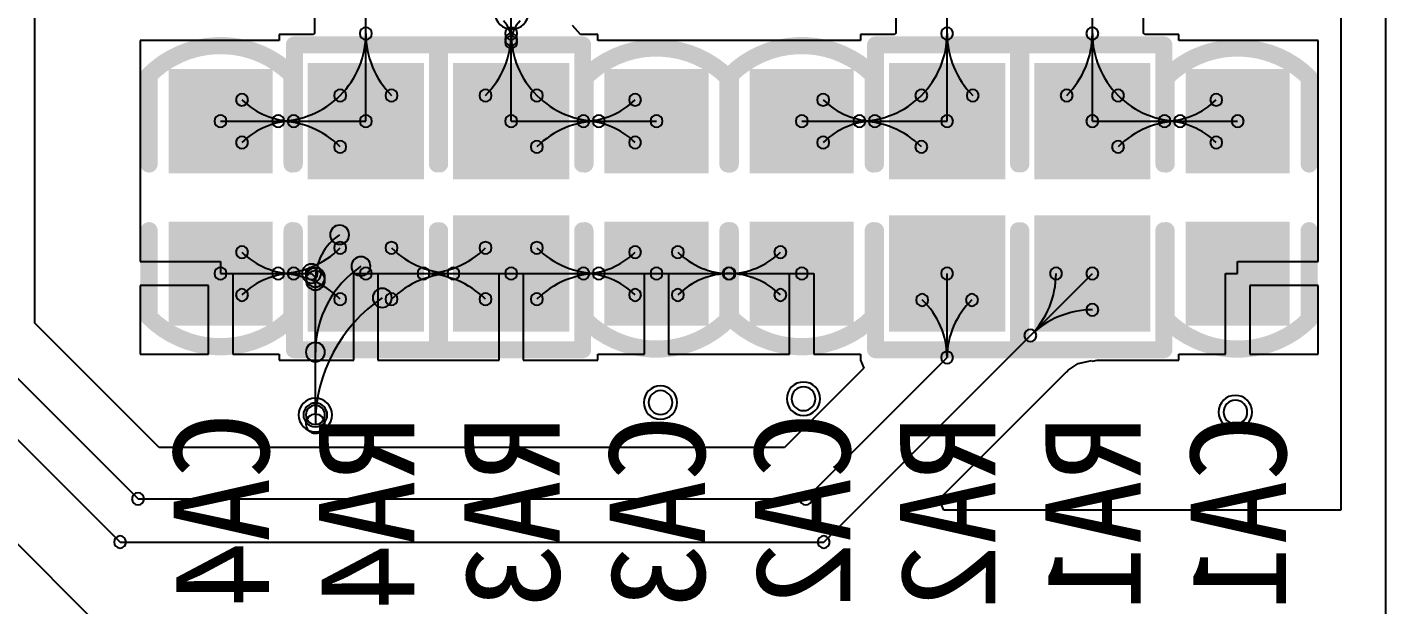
# Model space of a CAD drawing. Header units: inches. Extents: x 32166 to 66782, y 2386 to 7162.
# Drawn here: x 33959.9 to 34016.9, y 3252.5 to 3276.7 of the extents above; entities that cross this region are included whole.
import ezdxf

# ---------------------------------------------------------------- set-up
doc = ezdxf.new("R2010")
doc.units = ezdxf.units.IN
doc.header["$LTSCALE"] = 0.64311
doc.header["$MEASUREMENT"] = 0
for name, color, linetype in [('BOTTOMLAYER', 5, 'CONTINUOUS'), ('BOTTOMOVERLAY', 54, 'CONTINUOUS'), ('BOTTOMPASTE', 16, 'CONTINUOUS'), ('BOTTOMSOLDER', 6, 'CONTINUOUS'), ('KEEPOUTLAYER', 6, 'CONTINUOUS'), ('MULTILAYER', 9, 'CONTINUOUS')]:
    doc.layers.add(name, color=color, linetype=linetype)
doc.styles.get("Standard").update_dxf_attribs({"font": 'txt', "width": 0.8})

msp = doc.modelspace()

# ---------------------------------------------------------------- linework, layer by layer
at = {"layer": 'BOTTOMLAYER'}
for p, q in [((34015.029, 3306.452), (34015.029, 3256.454)), ((33998.511, 3272.79), (33998.511, 3282.701)), ((33996.362, 3281.811), (33996.362, 3276.469)), ((34004.607, 3272.79), (34004.607, 3279.174)), ((34006.756, 3276.469), (34006.756, 3279.174)), ((33974.127, 3272.79), (33974.127, 3278.614)), ((33960.236, 3264.304), (33960.236, 3278.163)), ((33971.978, 3277.574), (33971.978, 3276.469)), ((33980.223, 3272.79), (33980.223, 3277.35)), ((33983.132, 3276.422), (33982.798, 3276.804)), ((33970.495, 3276.168), (33964.653, 3276.168)), ((33964.653, 3276.168), (33964.653, 3269.412)), ((33971.928, 3276.422), (33970.495, 3276.422)), ((33970.495, 3276.422), (33970.495, 3276.168)), ((33971.969, 3276.469), (33971.928, 3276.422)), ((33971.978, 3276.469), (33971.969, 3276.469)), ((33971.969, 3276.469), (33971.969, 3276.469)), ((33983.855, 3276.422), (33983.132, 3276.422)), ((33983.855, 3276.168), (33983.855, 3276.422)), ((33994.879, 3276.168), (33983.855, 3276.168)), ((33996.312, 3276.422), (33994.879, 3276.422)), ((33994.879, 3276.422), (33994.879, 3276.168)), ((33996.353, 3276.469), (33996.312, 3276.422)), ((33996.362, 3276.469), (33996.353, 3276.469)), ((33996.353, 3276.469), (33996.353, 3276.469)), ((34006.765, 3276.469), (34006.756, 3276.469)), ((34006.806, 3276.422), (34006.765, 3276.469)), ((34006.765, 3276.469), (34006.765, 3276.469)), ((34008.239, 3276.422), (34006.806, 3276.422)), ((34008.239, 3276.168), (34008.239, 3276.422)), ((34014.081, 3276.168), (34008.239, 3276.168)), ((34014.081, 3269.412), (34014.081, 3276.168)), ((33968.031, 3272.79), (33974.127, 3272.79)), ((33980.223, 3272.79), (33986.319, 3272.79)), ((33992.415, 3272.79), (33998.511, 3272.79)), ((34004.607, 3272.79), (34010.703, 3272.79)), ((33964.653, 3269.412), (33964.653, 3266.898)), ((34014.081, 3266.898), (34014.081, 3269.412)), ((33964.653, 3266.898), (33968.032, 3266.898)), ((33968.032, 3266.898), (33968.032, 3266.391)), ((34010.702, 3266.391), (34010.702, 3266.898)), ((34010.702, 3266.898), (34014.081, 3266.898)), ((33968.031, 3266.39), (33971.847, 3266.39)), ((33968.032, 3266.391), (33968.539, 3266.391)), ((33968.539, 3266.391), (33968.539, 3263.012)), ((33971.847, 3266.39), (33972.007, 3266.23)), ((33973.619, 3262.758), (33973.619, 3266.391)), ((33973.619, 3266.391), (33974.635, 3266.391)), ((33974.127, 3266.39), (33980.223, 3266.39)), ((33974.635, 3266.391), (33974.635, 3262.758)), ((33979.715, 3262.758), (33979.715, 3266.391)), ((33979.715, 3266.391), (33980.731, 3266.391)), ((33980.223, 3266.39), (33986.319, 3266.39)), ((33980.731, 3266.391), (33980.731, 3262.758)), ((33985.811, 3263.012), (33985.811, 3266.391)), ((33985.811, 3266.391), (33986.827, 3266.391)), ((33986.319, 3266.39), (33992.415, 3266.39)), ((33986.827, 3266.391), (33986.827, 3263.012)), ((33991.907, 3263.012), (33991.907, 3266.391)), ((33991.907, 3266.391), (33992.923, 3266.391)), ((33992.923, 3266.391), (33992.923, 3263.012)), ((33993.335, 3255.118), (34004.607, 3266.39)), ((33998.511, 3262.862), (33998.511, 3266.39)), ((34010.195, 3263.012), (34010.195, 3266.391)), ((34010.195, 3266.391), (34010.702, 3266.391)), ((33967.523, 3265.882), (33964.653, 3265.882)), ((33964.653, 3265.882), (33964.653, 3263.012)), ((33967.523, 3263.012), (33967.523, 3265.882)), ((33972.007, 3260.454), (33972.007, 3266.23)), ((34014.081, 3265.882), (34011.211, 3265.882)), ((34011.211, 3265.882), (34011.211, 3263.012)), ((34014.081, 3263.012), (34014.081, 3265.882)), ((33965.457, 3259.083), (33960.236, 3264.304)), ((33958.087, 3263.414), (33964.567, 3256.934)), ((33964.653, 3263.012), (33967.523, 3263.012)), ((33968.539, 3263.012), (33970.495, 3263.012)), ((33970.495, 3263.012), (33970.495, 3262.758)), ((33983.855, 3262.758), (33983.855, 3263.012)), ((33983.855, 3263.012), (33985.811, 3263.012)), ((33986.827, 3263.012), (33991.907, 3263.012)), ((33992.583, 3256.934), (33998.511, 3262.862)), ((33992.923, 3263.012), (33994.879, 3263.012)), ((33994.879, 3263.012), (33994.879, 3262.758)), ((34008.239, 3262.758), (34008.239, 3263.012)), ((34008.239, 3263.012), (34010.195, 3263.012)), ((34011.211, 3263.012), (34014.081, 3263.012)), ((33956.271, 3262.661), (33963.815, 3255.118)), ((33970.495, 3262.758), (33973.619, 3262.758)), ((33974.635, 3262.758), (33979.715, 3262.758)), ((33980.731, 3262.758), (33983.855, 3262.758)), ((33995.022, 3262.412), (33991.693, 3259.083)), ((33994.879, 3262.758), (33994.879, 3262.758)), ((33994.879, 3262.758), (33994.879, 3262.758)), ((33994.879, 3262.758), (33994.879, 3262.758)), ((33994.879, 3262.758), (33995.022, 3262.412)), ((34003.531, 3262.262), (34003.572, 3262.315)), ((34003.572, 3262.315), (34003.597, 3262.34)), ((34003.597, 3262.34), (34004.014, 3262.619)), ((34004.014, 3262.619), (34004.587, 3262.733)), ((34004.587, 3262.733), (34004.607, 3262.716)), ((34004.607, 3262.716), (34004.815, 3262.758)), ((34004.607, 3262.716), (34004.607, 3262.716)), ((34004.815, 3262.758), (34008.239, 3262.758)), ((33998.18, 3256.923), (34003.525, 3262.268)), ((34003.525, 3262.268), (34003.531, 3262.262)), ((33991.693, 3259.083), (33965.457, 3259.083)), ((33964.567, 3256.934), (33992.583, 3256.934)), ((33998.374, 3256.454), (33998.18, 3256.923)), ((34015.029, 3256.454), (33998.374, 3256.454)), ((33958.684, 3255.854), (33963.204, 3251.334)), ((33963.815, 3255.118), (33993.335, 3255.118))]:
    msp.add_line(p, q, dxfattribs=at)
for centre, radius, start, end in [((33974.127, 3276.469), 0.254, 0, 180), ((33974.127, 3276.469), 0.254, 0, 180), ((33979.117, 3276.22), 1.106, 0.0002, 45.0002), ((33980.223, 3276.469), 0.254, 0, 180), ((33980.223, 3276.469), 0.254, 0, 180), ((33981.493, 3276.104), 1.27, 134.9997, 179.9997), ((33998.511, 3276.469), 0.254, 0, 180), ((33998.511, 3276.469), 0.254, 0, 180), ((34004.607, 3276.469), 0.254, 0, 180), ((34004.607, 3276.469), 0.254, 0, 180), ((33970.448, 3276.469), 3.679, 315, 0), ((33974.127, 3276.469), 0.254, 180, 0), ((33974.127, 3276.469), 0.254, 180, 0), ((33977.806, 3276.469), 3.679, 180, 225), ((33976.544, 3276.469), 3.679, 315, 0), ((33980.223, 3276.22), 0.254, 0, 180), ((33980.223, 3276.469), 0.254, 180, 0), ((33980.223, 3276.469), 0.254, 180, 0), ((33980.223, 3276.104), 0.254, 0, 180), ((33980.223, 3276.22), 0.254, 180, 0), ((33980.223, 3276.104), 0.254, 180, 0), ((33983.902, 3276.469), 3.679, 180, 225), ((33994.832, 3276.469), 3.679, 315, 0), ((33998.511, 3276.469), 0.254, 180, 0), ((33998.511, 3276.469), 0.254, 180, 0), ((34002.19, 3276.469), 3.679, 180, 225), ((34000.928, 3276.469), 3.679, 315, 0), ((34004.607, 3276.469), 0.254, 180, 0), ((34004.607, 3276.469), 0.254, 180, 0), ((34008.286, 3276.469), 3.679, 180, 225), ((33968.929, 3273.688), 0.254, 0, 180), ((33968.929, 3273.688), 0.254, 180, 0), ((33971.097, 3275.856), 3.066, 225.0001, 270.0001), ((33970.448, 3276.469), 3.679, 270, 315), ((33973.049, 3273.867), 0.254, 0, 180), ((33973.049, 3273.867), 0.254, 0, 180), ((33973.049, 3273.867), 0.254, 180, 0), ((33973.049, 3273.867), 0.254, 180, 0), ((33975.205, 3273.867), 0.254, 0, 180), ((33975.205, 3273.867), 0.254, 180, 0), ((33979.145, 3273.867), 0.254, 0, 180), ((33979.145, 3273.867), 0.254, 180, 0), ((33981.301, 3273.867), 0.254, 0, 180), ((33981.301, 3273.867), 0.254, 0, 180), ((33981.301, 3273.867), 0.254, 180, 0), ((33981.301, 3273.867), 0.254, 180, 0), ((33983.902, 3276.469), 3.679, 225, 270), ((33983.253, 3275.856), 3.066, 269.9999, 314.9999), ((33985.421, 3273.688), 0.254, 0, 180), ((33985.421, 3273.688), 0.254, 180, 0), ((33993.313, 3273.688), 0.254, 0, 180), ((33993.313, 3273.688), 0.254, 180, 0), ((33995.481, 3275.856), 3.066, 225.0001, 270.0001), ((33994.832, 3276.469), 3.679, 270, 315), ((33997.433, 3273.867), 0.254, 0, 180), ((33997.433, 3273.867), 0.254, 0, 180), ((33997.433, 3273.867), 0.254, 180, 0), ((33997.433, 3273.867), 0.254, 180, 0), ((33999.589, 3273.867), 0.254, 0, 180), ((33999.589, 3273.867), 0.254, 180, 0), ((34003.529, 3273.867), 0.254, 0, 180), ((34003.529, 3273.867), 0.254, 180, 0), ((34005.685, 3273.867), 0.254, 0, 180), ((34005.685, 3273.867), 0.254, 0, 180), ((34005.685, 3273.867), 0.254, 180, 0), ((34005.685, 3273.867), 0.254, 180, 0), ((34008.286, 3276.469), 3.679, 225, 270), ((34007.637, 3275.856), 3.066, 269.9999, 314.9999), ((34009.805, 3273.688), 0.254, 0, 180), ((34009.805, 3273.688), 0.254, 180, 0), ((33968.031, 3272.79), 0.254, 0, 180), ((33968.031, 3272.79), 0.254, 180, 0), ((33971.097, 3269.724), 3.066, 89.9999, 134.9999), ((33970.448, 3272.79), 0.254, 0, 180), ((33970.448, 3272.79), 0.254, 0, 180), ((33970.448, 3272.79), 0.254, 180, 0), ((33970.448, 3272.79), 0.254, 180, 0), ((33970.448, 3269.11), 3.679, 45, 90), ((33971.097, 3272.79), 0.254, 0, 180), ((33971.097, 3272.79), 0.254, 0, 180), ((33971.097, 3272.79), 0.254, 180, 0), ((33971.097, 3272.79), 0.254, 180, 0), ((33974.127, 3272.79), 0.254, 0, 180), ((33974.127, 3272.79), 0.254, 0, 180), ((33974.127, 3272.79), 0.254, 180, 0), ((33974.127, 3272.79), 0.254, 180, 0), ((33980.223, 3272.79), 0.254, 0, 180), ((33980.223, 3272.79), 0.254, 0, 180), ((33980.223, 3272.79), 0.254, 180, 0), ((33980.223, 3272.79), 0.254, 180, 0), ((33983.902, 3269.11), 3.679, 90, 135), ((33983.253, 3272.79), 0.254, 0, 180), ((33983.253, 3272.79), 0.254, 0, 180), ((33983.253, 3272.79), 0.254, 180, 0), ((33983.253, 3272.79), 0.254, 180, 0), ((33983.253, 3269.724), 3.066, 45.0001, 90.0001), ((33983.902, 3272.79), 0.254, 0, 180), ((33983.902, 3272.79), 0.254, 0, 180), ((33983.902, 3272.79), 0.254, 180, 0), ((33983.902, 3272.79), 0.254, 180, 0), ((33986.319, 3272.79), 0.254, 0, 180), ((33986.319, 3272.79), 0.254, 180, 0), ((33992.415, 3272.79), 0.254, 0, 180), ((33992.415, 3272.79), 0.254, 180, 0), ((33995.481, 3269.724), 3.066, 89.9999, 134.9999), ((33994.832, 3272.79), 0.254, 0, 180), ((33994.832, 3272.79), 0.254, 0, 180), ((33994.832, 3272.79), 0.254, 180, 0), ((33994.832, 3272.79), 0.254, 180, 0), ((33994.832, 3269.11), 3.679, 45, 90), ((33995.481, 3272.79), 0.254, 0, 180), ((33995.481, 3272.79), 0.254, 0, 180), ((33995.481, 3272.79), 0.254, 180, 0), ((33995.481, 3272.79), 0.254, 180, 0), ((33998.511, 3272.79), 0.254, 0, 180), ((33998.511, 3272.79), 0.254, 0, 180), ((33998.511, 3272.79), 0.254, 180, 0), ((33998.511, 3272.79), 0.254, 180, 0), ((34004.607, 3272.79), 0.254, 0, 180), ((34004.607, 3272.79), 0.254, 0, 180), ((34004.607, 3272.79), 0.254, 180, 0), ((34004.607, 3272.79), 0.254, 180, 0), ((34008.286, 3269.11), 3.679, 90, 135), ((34007.637, 3272.79), 0.254, 0, 180), ((34007.637, 3272.79), 0.254, 0, 180), ((34007.637, 3272.79), 0.254, 180, 0), ((34007.637, 3272.79), 0.254, 180, 0), ((34007.637, 3269.724), 3.066, 45.0001, 90.0001), ((34008.286, 3272.79), 0.254, 0, 180), ((34008.286, 3272.79), 0.254, 0, 180), ((34008.286, 3272.79), 0.254, 180, 0), ((34008.286, 3272.79), 0.254, 180, 0), ((34010.703, 3272.79), 0.254, 0, 180), ((34010.703, 3272.79), 0.254, 180, 0), ((33968.929, 3271.892), 0.254, 0, 180), ((33985.421, 3271.892), 0.254, 0, 180), ((33993.313, 3271.892), 0.254, 0, 180), ((34009.805, 3271.892), 0.254, 0, 180), ((33968.929, 3271.892), 0.254, 180, 0), ((33973.049, 3271.712), 0.254, 0, 180), ((33973.049, 3271.712), 0.254, 180, 0), ((33981.301, 3271.712), 0.254, 0, 180), ((33981.301, 3271.712), 0.254, 180, 0), ((33985.421, 3271.892), 0.254, 180, 0), ((33993.313, 3271.892), 0.254, 180, 0), ((33997.433, 3271.712), 0.254, 0, 180), ((33997.433, 3271.712), 0.254, 180, 0), ((34005.685, 3271.712), 0.254, 0, 180), ((34005.685, 3271.712), 0.254, 180, 0), ((34009.805, 3271.892), 0.254, 180, 0), ((33974.32, 3266.104), 2.313, 123.9901, 180.0001), ((33973.027, 3268.021), 0.4, 0, 180), ((33973.027, 3268.021), 0.4, 180, 0), ((33968.929, 3267.288), 0.254, 0, 180), ((33970.448, 3270.069), 3.679, 270, 315), ((33973.049, 3267.467), 0.254, 0, 180), ((33973.049, 3267.467), 0.254, 180, 0), ((33975.205, 3267.467), 0.254, 0, 180), ((33975.205, 3267.467), 0.254, 180, 0), ((33977.806, 3270.069), 3.679, 225, 270), ((33976.544, 3270.069), 3.679, 270, 315), ((33979.145, 3267.467), 0.254, 0, 180), ((33979.145, 3267.467), 0.254, 180, 0), ((33981.301, 3267.467), 0.254, 0, 180), ((33981.301, 3267.467), 0.254, 180, 0), ((33983.902, 3270.069), 3.679, 225, 270), ((33985.421, 3267.288), 0.254, 0, 180), ((33987.217, 3267.288), 0.254, 0, 180), ((33991.517, 3267.288), 0.254, 0, 180), ((33968.929, 3267.288), 0.254, 180, 0), ((33971.097, 3269.456), 3.066, 225.0001, 270.0001), ((33973.921, 3266.695), 0.4, 0, 180), ((33983.253, 3269.456), 3.066, 269.9999, 314.9999), ((33985.421, 3267.288), 0.254, 180, 0), ((33987.217, 3267.288), 0.254, 180, 0), ((33989.385, 3269.456), 3.066, 225.0001, 270.0001), ((33989.349, 3269.456), 3.066, 269.9999, 314.9999), ((33991.517, 3267.288), 0.254, 180, 0), ((33968.031, 3266.39), 0.254, 0, 180), ((33968.031, 3266.39), 0.254, 180, 0), ((33971.097, 3263.324), 3.066, 89.9999, 134.9999), ((33970.448, 3266.39), 0.254, 0, 180), ((33970.448, 3266.39), 0.254, 0, 180), ((33970.448, 3266.39), 0.254, 180, 0), ((33970.448, 3266.39), 0.254, 180, 0), ((33970.448, 3262.71), 3.679, 45, 90), ((33971.097, 3266.39), 0.254, 0, 180), ((33971.097, 3266.39), 0.254, 0, 180), ((33971.097, 3266.39), 0.254, 180, 0), ((33971.097, 3266.39), 0.254, 180, 0), ((33971.847, 3266.39), 0.4, 0, 180), ((33971.847, 3266.39), 0.4, 180, 0), ((33971.847, 3266.39), 0.254, 0, 180), ((33971.847, 3266.39), 0.254, 180, 0), ((33972.007, 3266.23), 0.4, 0, 180), ((33972.007, 3266.23), 0.4, 0, 180), ((33972.007, 3266.104), 0.4, 0, 180), ((33976.348, 3263.095), 4.341, 123.9901, 180.0001), ((33973.921, 3266.695), 0.4, 180, 0), ((33974.127, 3266.39), 0.254, 0, 180), ((33974.127, 3266.39), 0.254, 180, 0), ((33977.806, 3262.71), 3.679, 90, 135), ((33976.544, 3266.39), 0.254, 0, 180), ((33976.544, 3266.39), 0.254, 0, 180), ((33976.544, 3266.39), 0.254, 180, 0), ((33976.544, 3266.39), 0.254, 180, 0), ((33976.544, 3262.71), 3.679, 45, 90), ((33977.806, 3266.39), 0.254, 0, 180), ((33977.806, 3266.39), 0.254, 0, 180), ((33977.806, 3266.39), 0.254, 180, 0), ((33977.806, 3266.39), 0.254, 180, 0), ((33980.223, 3266.39), 0.254, 0, 180), ((33980.223, 3266.39), 0.254, 0, 180), ((33980.223, 3266.39), 0.254, 180, 0), ((33980.223, 3266.39), 0.254, 180, 0), ((33983.902, 3262.71), 3.679, 90, 135), ((33983.253, 3266.39), 0.254, 0, 180), ((33983.253, 3266.39), 0.254, 0, 180), ((33983.253, 3266.39), 0.254, 180, 0), ((33983.253, 3266.39), 0.254, 180, 0), ((33983.253, 3263.324), 3.066, 45.0001, 90.0001), ((33983.902, 3266.39), 0.254, 0, 180), ((33983.902, 3266.39), 0.254, 0, 180), ((33983.902, 3266.39), 0.254, 180, 0), ((33983.902, 3266.39), 0.254, 180, 0), ((33986.319, 3266.39), 0.254, 0, 180), ((33986.319, 3266.39), 0.254, 0, 180), ((33986.319, 3266.39), 0.254, 180, 0), ((33986.319, 3266.39), 0.254, 180, 0), ((33989.385, 3263.324), 3.066, 89.9999, 134.9999), ((33989.349, 3266.39), 0.254, 0, 180), ((33989.349, 3266.39), 0.254, 0, 180), ((33989.349, 3266.39), 0.254, 180, 0), ((33989.349, 3266.39), 0.254, 180, 0), ((33989.385, 3266.39), 0.254, 0, 180), ((33989.385, 3266.39), 0.254, 0, 180), ((33989.385, 3266.39), 0.254, 180, 0), ((33989.385, 3266.39), 0.254, 180, 0), ((33989.349, 3263.324), 3.066, 45.0001, 90.0001), ((33992.415, 3266.39), 0.254, 0, 180), ((33992.415, 3266.39), 0.254, 180, 0), ((33998.511, 3266.39), 0.254, 0, 180), ((33998.511, 3266.39), 0.254, 180, 0), ((33999.404, 3266.39), 3.679, 315, 0), ((34003.083, 3266.39), 0.254, 0, 180), ((34003.083, 3266.39), 0.254, 180, 0), ((34004.607, 3266.39), 0.254, 0, 180), ((34004.607, 3266.39), 0.254, 180, 0), ((33968.929, 3265.492), 0.254, 0, 180), ((33972.007, 3266.23), 0.4, 180, 0), ((33972.007, 3266.23), 0.4, 180, 0), ((33972.007, 3266.104), 0.4, 180, 0), ((33974.816, 3265.368), 0.4, 0, 180), ((33985.421, 3265.492), 0.254, 0, 180), ((33987.217, 3265.492), 0.254, 0, 180), ((33991.517, 3265.492), 0.254, 0, 180), ((33968.929, 3265.492), 0.254, 180, 0), ((33978.377, 3260.087), 6.37, 123.99, 180), ((33973.049, 3265.312), 0.254, 0, 180), ((33973.049, 3265.312), 0.254, 180, 0), ((33974.816, 3265.368), 0.4, 180, 0), ((33975.205, 3265.312), 0.254, 0, 180), ((33975.205, 3265.312), 0.254, 180, 0), ((33979.145, 3265.312), 0.254, 0, 180), ((33979.145, 3265.312), 0.254, 180, 0), ((33981.301, 3265.312), 0.254, 0, 180), ((33981.301, 3265.312), 0.254, 180, 0), ((33985.421, 3265.492), 0.254, 180, 0), ((33987.217, 3265.492), 0.254, 180, 0), ((33991.517, 3265.492), 0.254, 180, 0), ((33997.466, 3265.28), 0.254, 0, 180), ((33997.466, 3265.28), 0.254, 180, 0), ((33995.19, 3262.862), 3.321, 0.0001, 46.7311), ((34001.832, 3262.862), 3.321, 133.2689, 179.9999), ((33999.556, 3265.28), 0.254, 0, 180), ((33999.556, 3265.28), 0.254, 180, 0), ((34004.607, 3261.186), 3.679, 90, 135), ((34004.607, 3264.866), 0.254, 0, 180), ((34004.607, 3264.866), 0.254, 180, 0), ((34002.005, 3263.788), 0.254, 0, 180), ((34002.005, 3263.788), 0.254, 0, 180), ((33972.007, 3263.095), 0.4, 0, 180), ((34002.005, 3263.788), 0.254, 180, 0), ((34002.005, 3263.788), 0.254, 180, 0), ((33972.007, 3263.095), 0.4, 180, 0), ((33998.511, 3262.862), 0.254, 0, 180), ((33998.511, 3262.862), 0.254, 0, 180), ((33998.511, 3262.862), 0.254, 0, 180), ((33998.511, 3262.862), 0.254, 0, 180), ((33998.511, 3262.862), 0.254, 180, 0), ((33998.511, 3262.862), 0.254, 180, 0), ((33998.511, 3262.862), 0.254, 180, 0), ((33998.511, 3262.862), 0.254, 180, 0), ((33986.487, 3260.974), 0.5, 0, 180), ((33992.487, 3261.134), 0.5, 0, 180), ((33972.007, 3260.454), 0.5, 0, 180), ((33972.007, 3260.454), 0.4, 0, 180), ((33986.487, 3260.974), 0.5, 180, 0), ((33992.487, 3261.134), 0.5, 180, 0), ((34010.607, 3260.574), 0.5, 0, 180), ((34010.607, 3260.574), 0.5, 180, 0), ((33972.007, 3260.454), 0.5, 180, 0), ((33972.007, 3260.087), 0.4, 0, 180), ((33972.007, 3260.454), 0.4, 180, 0), ((33972.007, 3260.087), 0.4, 180, 0), ((33964.567, 3256.934), 0.254, 0, 180), ((33964.567, 3256.934), 0.254, 0, 180), ((33992.583, 3256.934), 0.254, 0, 180), ((33992.583, 3256.934), 0.254, 0, 180), ((33964.567, 3256.934), 0.254, 180, 0), ((33964.567, 3256.934), 0.254, 180, 0), ((33992.583, 3256.934), 0.254, 180, 0), ((33992.583, 3256.934), 0.254, 180, 0), ((33963.815, 3255.118), 0.254, 0, 180), ((33963.815, 3255.118), 0.254, 0, 180), ((33963.815, 3255.118), 0.254, 180, 0), ((33963.815, 3255.118), 0.254, 180, 0), ((33993.335, 3255.118), 0.254, 0, 180), ((33993.335, 3255.118), 0.254, 0, 180), ((33993.335, 3255.118), 0.254, 180, 0), ((33993.335, 3255.118), 0.254, 180, 0)]:
    msp.add_arc(centre, radius, start, end, dxfattribs=at)
for points in [[(33972.095, 3274.822), (33972.095, 3270.758), (33976.159, 3274.822), (33976.159, 3270.758)], [(33982.255, 3270.758), (33982.255, 3274.822), (33978.191, 3270.758), (33978.191, 3274.822)], [(34000.543, 3270.758), (34000.543, 3274.822), (33996.479, 3270.758), (33996.479, 3274.822)], [(34006.639, 3270.758), (34006.639, 3274.822), (34002.575, 3270.758), (34002.575, 3274.822)], [(33969.809, 3271.012), (33969.809, 3274.568), (33966.253, 3271.012), (33966.253, 3274.568)], [(33984.541, 3274.568), (33984.541, 3271.012), (33988.097, 3274.568), (33988.097, 3271.012)], [(33994.193, 3271.012), (33994.193, 3274.568), (33990.637, 3271.012), (33990.637, 3274.568)], [(34008.925, 3274.568), (34008.925, 3271.012), (34012.481, 3274.568), (34012.481, 3271.012)], [(33969.809, 3264.612), (33969.809, 3268.168), (33966.253, 3264.612), (33966.253, 3268.168)], [(33972.095, 3268.422), (33972.095, 3264.358), (33976.159, 3268.422), (33976.159, 3264.358)], [(33982.255, 3264.358), (33982.255, 3268.422), (33978.191, 3264.358), (33978.191, 3268.422)], [(33984.541, 3268.168), (33984.541, 3264.612), (33988.097, 3268.168), (33988.097, 3264.612)], [(33994.193, 3264.612), (33994.193, 3268.168), (33990.637, 3264.612), (33990.637, 3268.168)], [(34000.543, 3264.358), (34000.543, 3268.422), (33996.479, 3264.358), (33996.479, 3268.422)], [(34006.639, 3264.358), (34006.639, 3268.422), (34002.575, 3264.358), (34002.575, 3268.422)], [(34008.925, 3268.168), (34008.925, 3264.612), (34012.481, 3268.168), (34012.481, 3264.612)]]:
    msp.add_solid(points, dxfattribs=at)
at = {"layer": 'BOTTOMOVERLAY', "const_width": 0.72}
for points in [[(33965.031, 3274.72, -0.414214), (33971.031, 3274.72)], [(33983.319, 3274.619, -0.414214), (33989.319, 3274.619)], [(33989.415, 3274.72, -0.414214), (33995.415, 3274.72)], [(34007.703, 3274.619, -0.414214), (34013.703, 3274.619)], [(33971.031, 3264.56, -0.414214), (33965.031, 3264.56)], [(33989.319, 3264.459, -0.414214), (33983.319, 3264.459)], [(33995.415, 3264.56, -0.414214), (33989.415, 3264.56)], [(34013.703, 3264.459, -0.414214), (34007.703, 3264.459)]]:
    msp.add_lwpolyline(points, format="xyb", dxfattribs=at)
at = {"layer": 'BOTTOMOVERLAY'}
for points, const_width in [([(33971.127, 3270.99), (33971.127, 3275.99)], 0.711), ([(33971.127, 3275.99), (33977.127, 3275.99)], 0.711), ([(33977.127, 3270.99), (33977.127, 3275.99)], 0.711), ([(33977.223, 3275.99), (33983.223, 3275.99)], 0.711), ([(33977.223, 3270.99), (33977.223, 3275.99)], 0.711), ([(33983.223, 3270.99), (33983.223, 3275.99)], 0.711), ([(33995.511, 3275.99), (34001.511, 3275.99)], 0.711), ([(33995.511, 3270.99), (33995.511, 3275.99)], 0.711), ([(34001.511, 3270.99), (34001.511, 3275.99)], 0.711), ([(34001.607, 3275.99), (34007.607, 3275.99)], 0.711), ([(34001.607, 3270.99), (34001.607, 3275.99)], 0.711), ([(34007.607, 3270.99), (34007.607, 3275.99)], 0.711), ([(33965.031, 3270.99), (33965.031, 3274.72)], 0.72), ([(33971.031, 3270.99), (33971.031, 3274.72)], 0.72), ([(33983.319, 3270.99), (33983.319, 3274.619)], 0.72), ([(33989.319, 3270.99), (33989.319, 3274.619)], 0.72), ([(33989.415, 3270.99), (33989.415, 3274.72)], 0.72), ([(33995.415, 3270.99), (33995.415, 3274.72)], 0.72), ([(34007.703, 3270.99), (34007.703, 3274.619)], 0.72), ([(34013.703, 3270.99), (34013.703, 3274.619)], 0.72), ([(33965.031, 3264.56), (33965.031, 3268.19)], 0.72), ([(33971.031, 3264.56), (33971.031, 3268.19)], 0.72), ([(33971.127, 3263.19), (33971.127, 3268.19)], 0.711), ([(33977.127, 3263.19), (33977.127, 3268.19)], 0.711), ([(33977.223, 3263.19), (33977.223, 3268.19)], 0.711), ([(33983.223, 3263.19), (33983.223, 3268.19)], 0.711), ([(33983.319, 3264.459), (33983.319, 3268.19)], 0.72), ([(33989.319, 3264.459), (33989.319, 3268.19)], 0.72), ([(33989.415, 3264.56), (33989.415, 3268.19)], 0.72), ([(33995.415, 3264.56), (33995.415, 3268.19)], 0.72), ([(33995.511, 3263.19), (33995.511, 3268.19)], 0.711), ([(34001.511, 3263.19), (34001.511, 3268.19)], 0.711), ([(34001.607, 3263.19), (34001.607, 3268.19)], 0.711), ([(34007.607, 3263.19), (34007.607, 3268.19)], 0.711), ([(34007.703, 3264.459), (34007.703, 3268.19)], 0.72), ([(34013.703, 3264.459), (34013.703, 3268.19)], 0.72), ([(33971.127, 3263.19), (33977.127, 3263.19)], 0.711), ([(33977.223, 3263.19), (33983.223, 3263.19)], 0.711), ([(33995.511, 3263.19), (34001.511, 3263.19)], 0.711), ([(34001.607, 3263.19), (34007.607, 3263.19)], 0.711)]:
    msp.add_lwpolyline(points, dxfattribs=dict(at, const_width=const_width))
for points, const_width in [([(33970.949, 3275.99, 1), (33971.305, 3275.99, 1)], 0.356), ([(33970.949, 3275.99, 1), (33971.305, 3275.99, 1)], 0.356), ([(33976.949, 3275.99, 1), (33977.305, 3275.99, 1)], 0.356), ([(33976.949, 3275.99, 1), (33977.305, 3275.99, 1)], 0.356), ([(33977.401, 3275.99, 1), (33977.045, 3275.99, 1)], 0.356), ([(33977.401, 3275.99, 1), (33977.045, 3275.99, 1)], 0.356), ([(33983.401, 3275.99, 1), (33983.045, 3275.99, 1)], 0.356), ([(33983.401, 3275.99, 1), (33983.045, 3275.99, 1)], 0.356), ([(33995.689, 3275.99, 1), (33995.333, 3275.99, 1)], 0.356), ([(33995.689, 3275.99, 1), (33995.333, 3275.99, 1)], 0.356), ([(34001.689, 3275.99, 1), (34001.333, 3275.99, 1)], 0.356), ([(34001.689, 3275.99, 1), (34001.333, 3275.99, 1)], 0.356), ([(34001.785, 3275.99, 1), (34001.429, 3275.99, 1)], 0.356), ([(34001.785, 3275.99, 1), (34001.429, 3275.99, 1)], 0.356), ([(34007.785, 3275.99, 1), (34007.429, 3275.99, 1)], 0.356), ([(34007.785, 3275.99, 1), (34007.429, 3275.99, 1)], 0.356), ([(33965.211, 3274.72, 1), (33964.851, 3274.72, 1)], 0.36), ([(33965.211, 3274.72, 1), (33964.851, 3274.72, 1)], 0.36), ([(33971.211, 3274.72, 1), (33970.851, 3274.72, 1)], 0.36), ([(33971.211, 3274.72, 1), (33970.851, 3274.72, 1)], 0.36), ([(33983.139, 3274.619, 1), (33983.499, 3274.619, 1)], 0.36), ([(33983.139, 3274.619, 1), (33983.499, 3274.619, 1)], 0.36), ([(33989.139, 3274.619, 1), (33989.499, 3274.619, 1)], 0.36), ([(33989.139, 3274.619, 1), (33989.499, 3274.619, 1)], 0.36), ([(33989.595, 3274.72, 1), (33989.235, 3274.72, 1)], 0.36), ([(33989.595, 3274.72, 1), (33989.235, 3274.72, 1)], 0.36), ([(33995.595, 3274.72, 1), (33995.235, 3274.72, 1)], 0.36), ([(33995.595, 3274.72, 1), (33995.235, 3274.72, 1)], 0.36), ([(34007.523, 3274.619, 1), (34007.883, 3274.619, 1)], 0.36), ([(34007.523, 3274.619, 1), (34007.883, 3274.619, 1)], 0.36), ([(34013.523, 3274.619, 1), (34013.883, 3274.619, 1)], 0.36), ([(34013.523, 3274.619, 1), (34013.883, 3274.619, 1)], 0.36), ([(33965.211, 3270.99, 1), (33964.851, 3270.99, 1)], 0.36), ([(33971.211, 3270.99, 1), (33970.851, 3270.99, 1)], 0.36), ([(33970.949, 3270.99, 1), (33971.305, 3270.99, 1)], 0.356), ([(33976.949, 3270.99, 1), (33977.305, 3270.99, 1)], 0.356), ([(33977.401, 3270.99, 1), (33977.045, 3270.99, 1)], 0.356), ([(33983.401, 3270.99, 1), (33983.045, 3270.99, 1)], 0.356), ([(33983.139, 3270.99, 1), (33983.499, 3270.99, 1)], 0.36), ([(33989.139, 3270.99, 1), (33989.499, 3270.99, 1)], 0.36), ([(33989.595, 3270.99, 1), (33989.235, 3270.99, 1)], 0.36), ([(33995.595, 3270.99, 1), (33995.235, 3270.99, 1)], 0.36), ([(33995.689, 3270.99, 1), (33995.333, 3270.99, 1)], 0.356), ([(34001.689, 3270.99, 1), (34001.333, 3270.99, 1)], 0.356), ([(34001.785, 3270.99, 1), (34001.429, 3270.99, 1)], 0.356), ([(34007.785, 3270.99, 1), (34007.429, 3270.99, 1)], 0.356), ([(34007.523, 3270.99, 1), (34007.883, 3270.99, 1)], 0.36), ([(34013.523, 3270.99, 1), (34013.883, 3270.99, 1)], 0.36), ([(33965.211, 3268.19, 1), (33964.851, 3268.19, 1)], 0.36), ([(33971.211, 3268.19, 1), (33970.851, 3268.19, 1)], 0.36), ([(33970.949, 3268.19, 1), (33971.305, 3268.19, 1)], 0.356), ([(33976.949, 3268.19, 1), (33977.305, 3268.19, 1)], 0.356), ([(33977.401, 3268.19, 1), (33977.045, 3268.19, 1)], 0.356), ([(33983.401, 3268.19, 1), (33983.045, 3268.19, 1)], 0.356), ([(33983.139, 3268.19, 1), (33983.499, 3268.19, 1)], 0.36), ([(33989.139, 3268.19, 1), (33989.499, 3268.19, 1)], 0.36), ([(33989.595, 3268.19, 1), (33989.235, 3268.19, 1)], 0.36), ([(33995.595, 3268.19, 1), (33995.235, 3268.19, 1)], 0.36), ([(33995.689, 3268.19, 1), (33995.333, 3268.19, 1)], 0.356), ([(34001.689, 3268.19, 1), (34001.333, 3268.19, 1)], 0.356), ([(34001.785, 3268.19, 1), (34001.429, 3268.19, 1)], 0.356), ([(34007.785, 3268.19, 1), (34007.429, 3268.19, 1)], 0.356), ([(34007.523, 3268.19, 1), (34007.883, 3268.19, 1)], 0.36), ([(34013.523, 3268.19, 1), (34013.883, 3268.19, 1)], 0.36), ([(33965.211, 3264.56, 1), (33964.851, 3264.56, 1)], 0.36), ([(33965.211, 3264.56, 1), (33964.851, 3264.56, 1)], 0.36), ([(33971.211, 3264.56, 1), (33970.851, 3264.56, 1)], 0.36), ([(33971.211, 3264.56, 1), (33970.851, 3264.56, 1)], 0.36), ([(33983.139, 3264.459, 1), (33983.499, 3264.459, 1)], 0.36), ([(33983.139, 3264.459, 1), (33983.499, 3264.459, 1)], 0.36), ([(33989.139, 3264.459, 1), (33989.499, 3264.459, 1)], 0.36), ([(33989.139, 3264.459, 1), (33989.499, 3264.459, 1)], 0.36), ([(33989.595, 3264.56, 1), (33989.235, 3264.56, 1)], 0.36), ([(33989.595, 3264.56, 1), (33989.235, 3264.56, 1)], 0.36), ([(33995.595, 3264.56, 1), (33995.235, 3264.56, 1)], 0.36), ([(33995.595, 3264.56, 1), (33995.235, 3264.56, 1)], 0.36), ([(34007.523, 3264.459, 1), (34007.883, 3264.459, 1)], 0.36), ([(34007.523, 3264.459, 1), (34007.883, 3264.459, 1)], 0.36), ([(34013.523, 3264.459, 1), (34013.883, 3264.459, 1)], 0.36), ([(34013.523, 3264.459, 1), (34013.883, 3264.459, 1)], 0.36), ([(33970.949, 3263.19, 1), (33971.305, 3263.19, 1)], 0.356), ([(33970.949, 3263.19, 1), (33971.305, 3263.19, 1)], 0.356), ([(33976.949, 3263.19, 1), (33977.305, 3263.19, 1)], 0.356), ([(33976.949, 3263.19, 1), (33977.305, 3263.19, 1)], 0.356), ([(33977.401, 3263.19, 1), (33977.045, 3263.19, 1)], 0.356), ([(33977.401, 3263.19, 1), (33977.045, 3263.19, 1)], 0.356), ([(33983.401, 3263.19, 1), (33983.045, 3263.19, 1)], 0.356), ([(33983.401, 3263.19, 1), (33983.045, 3263.19, 1)], 0.356), ([(33995.689, 3263.19, 1), (33995.333, 3263.19, 1)], 0.356), ([(33995.689, 3263.19, 1), (33995.333, 3263.19, 1)], 0.356), ([(34001.689, 3263.19, 1), (34001.333, 3263.19, 1)], 0.356), ([(34001.689, 3263.19, 1), (34001.333, 3263.19, 1)], 0.356), ([(34001.785, 3263.19, 1), (34001.429, 3263.19, 1)], 0.356), ([(34001.785, 3263.19, 1), (34001.429, 3263.19, 1)], 0.356), ([(34007.785, 3263.19, 1), (34007.429, 3263.19, 1)], 0.356), ([(34007.785, 3263.19, 1), (34007.429, 3263.19, 1)], 0.356)]:
    msp.add_lwpolyline(points, format="xyb", close=True, dxfattribs=dict(at, const_width=const_width))
at = {"layer": 'BOTTOMPASTE'}
for points in [[(33972.095, 3274.822), (33972.095, 3270.758), (33976.159, 3274.822), (33976.159, 3270.758)], [(33982.255, 3270.758), (33982.255, 3274.822), (33978.191, 3270.758), (33978.191, 3274.822)], [(34000.543, 3270.758), (34000.543, 3274.822), (33996.479, 3270.758), (33996.479, 3274.822)], [(34006.639, 3270.758), (34006.639, 3274.822), (34002.575, 3270.758), (34002.575, 3274.822)], [(33969.809, 3271.012), (33969.809, 3274.568), (33966.253, 3271.012), (33966.253, 3274.568)], [(33984.541, 3274.568), (33984.541, 3271.012), (33988.097, 3274.568), (33988.097, 3271.012)], [(33994.193, 3271.012), (33994.193, 3274.568), (33990.637, 3271.012), (33990.637, 3274.568)], [(34008.925, 3274.568), (34008.925, 3271.012), (34012.481, 3274.568), (34012.481, 3271.012)], [(33969.809, 3264.612), (33969.809, 3268.168), (33966.253, 3264.612), (33966.253, 3268.168)], [(33972.095, 3268.422), (33972.095, 3264.358), (33976.159, 3268.422), (33976.159, 3264.358)], [(33982.255, 3264.358), (33982.255, 3268.422), (33978.191, 3264.358), (33978.191, 3268.422)], [(33984.541, 3268.168), (33984.541, 3264.612), (33988.097, 3268.168), (33988.097, 3264.612)], [(33994.193, 3264.612), (33994.193, 3268.168), (33990.637, 3264.612), (33990.637, 3268.168)], [(34000.543, 3264.358), (34000.543, 3268.422), (33996.479, 3264.358), (33996.479, 3268.422)], [(34006.639, 3264.358), (34006.639, 3268.422), (34002.575, 3264.358), (34002.575, 3268.422)], [(34008.925, 3268.168), (34008.925, 3264.612), (34012.481, 3268.168), (34012.481, 3264.612)]]:
    msp.add_solid(points, dxfattribs=at)
at = {"layer": 'BOTTOMSOLDER'}
for centre, start, end in [((33980.247, 3277.35), 180, 0), ((33992.487, 3261.134), 0, 180), ((33972.007, 3260.454), 0, 180), ((33986.487, 3260.974), 0, 180), ((34010.607, 3260.574), 0, 180), ((33986.487, 3260.974), 180, 0), ((33992.487, 3261.134), 180, 0), ((34010.607, 3260.574), 180, 0), ((33972.007, 3260.454), 180, 0)]:
    msp.add_arc(centre, 0.703, start, end, dxfattribs=at)
for points in [[(33970.215, 3270.605), (33970.215, 3274.974), (33965.847, 3270.605), (33965.847, 3274.974)], [(33971.689, 3275.228), (33971.689, 3270.351), (33976.565, 3275.228), (33976.565, 3270.351)], [(33982.661, 3270.351), (33982.661, 3275.228), (33977.785, 3270.351), (33977.785, 3275.228)], [(33984.135, 3274.974), (33984.135, 3270.605), (33988.503, 3274.974), (33988.503, 3270.605)], [(33994.599, 3270.605), (33994.599, 3274.974), (33990.231, 3270.605), (33990.231, 3274.974)], [(34000.949, 3270.351), (34000.949, 3275.228), (33996.073, 3270.351), (33996.073, 3275.228)], [(34007.045, 3270.351), (34007.045, 3275.228), (34002.169, 3270.351), (34002.169, 3275.228)], [(34008.519, 3274.974), (34008.519, 3270.605), (34012.887, 3274.974), (34012.887, 3270.605)], [(33970.215, 3264.205), (33970.215, 3268.574), (33965.847, 3264.205), (33965.847, 3268.574)], [(33971.689, 3268.828), (33971.689, 3263.951), (33976.565, 3268.828), (33976.565, 3263.951)], [(33982.661, 3263.951), (33982.661, 3268.828), (33977.785, 3263.951), (33977.785, 3268.828)], [(33984.135, 3268.574), (33984.135, 3264.205), (33988.503, 3268.574), (33988.503, 3264.205)], [(33994.599, 3264.205), (33994.599, 3268.574), (33990.231, 3264.205), (33990.231, 3268.574)], [(34000.949, 3263.951), (34000.949, 3268.828), (33996.073, 3263.951), (33996.073, 3268.828)], [(34007.045, 3263.951), (34007.045, 3268.828), (34002.169, 3263.951), (34002.169, 3268.828)], [(34008.519, 3268.574), (34008.519, 3264.205), (34012.887, 3268.574), (34012.887, 3264.205)]]:
    msp.add_solid(points, dxfattribs=at)
at = {"layer": 'KEEPOUTLAYER'}
msp.add_line((34016.92, 3216.846), (34016.92, 3400.846), dxfattribs=at)
at = {"layer": 'MULTILAYER'}
for centre, start, end in [((33986.487, 3260.974), 0, 180), ((33992.487, 3261.134), 0, 180), ((33972.007, 3260.454), 0, 180), ((33986.487, 3260.974), 180, 0), ((33992.487, 3261.134), 180, 0), ((34010.607, 3260.574), 0, 180), ((34010.607, 3260.574), 180, 0), ((33972.007, 3260.454), 180, 0)]:
    msp.add_arc(centre, 0.5, start, end, dxfattribs=at)

# ---------------------------------------------------------------- texts
at = {"layer": 'BOTTOMOVERLAY', "text_generation_flag": 2}
for s, p in [('CA4', (33970.063, 3260.547)), ('RA4', (33976.159, 3260.446)), ('RA3', (33982.255, 3260.446)), ('CA3', (33988.351, 3260.446)), ('CA2', (33994.447, 3260.547)), ('RA2', (34000.543, 3260.446)), ('RA1', (34006.639, 3260.446)), ('CA1', (34012.735, 3260.446))]:
    msp.add_text(s, height=4, rotation=90, dxfattribs=at).set_placement(p)

doc.saveas('drawing.dxf')
